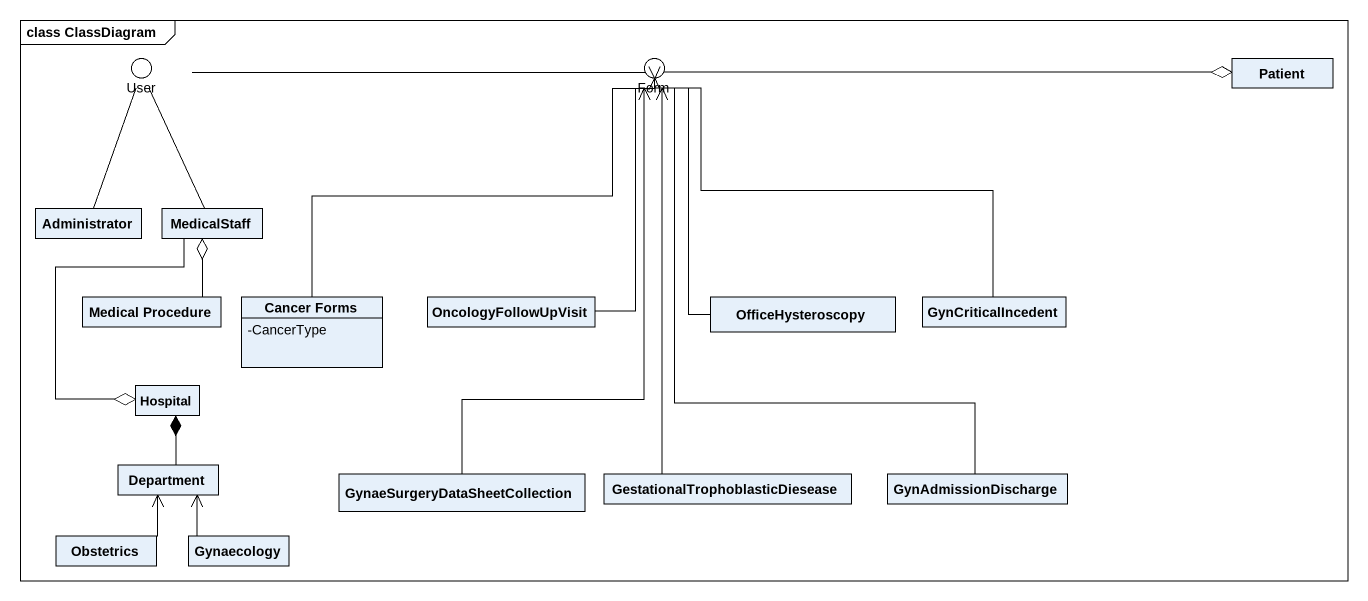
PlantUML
@startuml
mainframe class ClassDiagram
allowmixing
hide circle
hide empty members
skinparam classAttributeIconSize 0
() User
() Form
class Patient
class Administrator
class MedicalStaff
class "Medical Procedure" as Medical_Procedure
class "Cancer Forms" as Cancer_Forms {
  -CancerType
}
class OncologyFollowUpVisit
class OfficeHysteroscopy
class GynCriticalIncedent
class Hospital
class Department
class "GynaeSurgeryDataSheetCollection" as GynaeSurgeryDataSheetCollect
class "GestationalTrophoblasticDiesease" as GestationalTrophoblasticDies
class GynAdmissionDischarge
class Obstetrics
class Gynaecology
User -right-> Form
Patient o-left- Form
Administrator -up- User
MedicalStaff -up- User
MedicalStaff o-- Medical_Procedure
Cancer_Forms -up-> Form
OncologyFollowUpVisit -up-> Form
OfficeHysteroscopy -up-> Form
GynCriticalIncedent -up-> Form
Hospital o-up- MedicalStaff
Hospital *-- Department
GynaeSurgeryDataSheetCollect -up-> Form
GestationalTrophoblasticDies -up-> Form
GynAdmissionDischarge -up-> Form
Obstetrics -up-> Department
Gynaecology -up-> Department
@enduml
